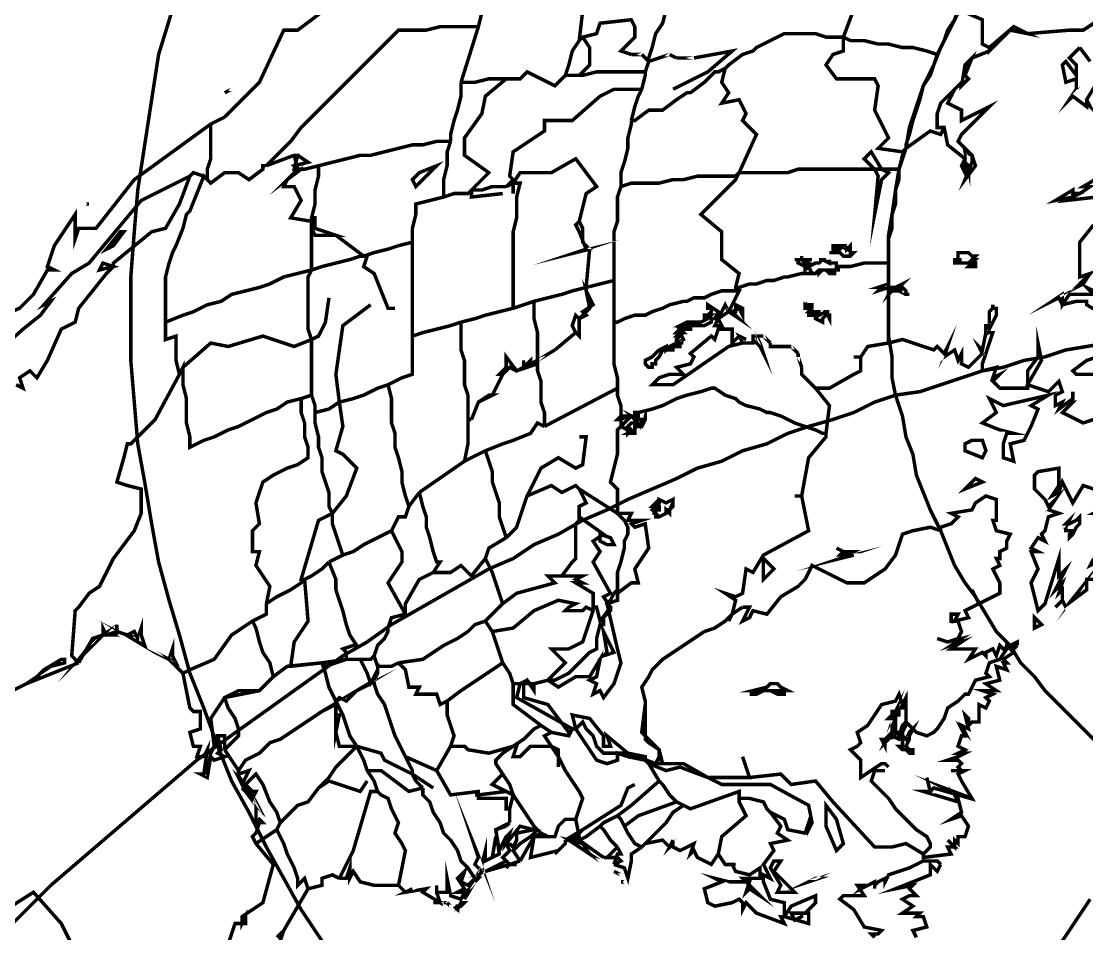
# Model space of a CAD drawing. Extents: x 475 to 2724, y -1 to 2248.
# Drawn here: x 1136.5 to 1443, y 1249.1 to 1511.5 of the extents above; entities that cross this region are included whole.
import ezdxf

# ---------------------------------------------------------------- set-up
doc = ezdxf.new("R2010")
doc.units = 0
doc.layers.get('0').update_dxf_attribs({"color": 8, "linetype": 'CONTINUOUS'})

msp = doc.modelspace()

# ---------------------------------------------------------------- linework, layer by layer
at = {"color": 94, "const_width": 1}
for points in [[(1195, 1484), (1205, 1494), (1212, 1509), (1216, 1509), (1228, 1518), (1232, 1518), (1238, 1523), (1241, 1523), (1237, 1520), (1242, 1522), (1240, 1517), (1242, 1518), (1241, 1523), (1243, 1526), (1244, 1525), (1252, 1531), (1259, 1532), (1265, 1535), (1267, 1533), (1276, 1534)], [(1207, 1505), (1207, 1505)], [(1207, 1503), (1207, 1503)], [(1200, 1493), (1200, 1493)], [(1197, 1492), (1195, 1491), (1197, 1492)], [(1164, 1483), (1164, 1483)], [(1191, 1482), (1195, 1484)], [(1129, 1426), (1136, 1429), (1140, 1433), (1144, 1440), (1146, 1440), (1144, 1441), (1146, 1447), (1152, 1456), (1152, 1449), (1153, 1452), (1158, 1452), (1169, 1466), (1191, 1482)], [(1135, 1407), (1137, 1406), (1136, 1409), (1139, 1411), (1141, 1409), (1144, 1414), (1148, 1423), (1152, 1425), (1153, 1429), (1161, 1439), (1163, 1441), (1163, 1442), (1174, 1451), (1178, 1452), (1182, 1459), (1185, 1467), (1171, 1460), (1156, 1442), (1151, 1439), (1143, 1430), (1145, 1431), (1142, 1427), (1137, 1423), (1127, 1414)], [(1447, 1467), (1442, 1464), (1444, 1464), (1441, 1462), (1439, 1462), (1439, 1463), (1434, 1460), (1439, 1461), (1437, 1460), (1446, 1461)], [(1155, 1459), (1156, 1459), (1155, 1459)], [(1445, 1453), (1441, 1448), (1441, 1440), (1441, 1438), (1444, 1439), (1440, 1435), (1442, 1436), (1444, 1439)], [(1166, 1451), (1163, 1447), (1161, 1446), (1165, 1451), (1166, 1451)], [(1163, 1441), (1159, 1440), (1160, 1442), (1163, 1441)], [(1445, 1434), (1443, 1435), (1445, 1433), (1441, 1433), (1438, 1433), (1436, 1430), (1436, 1433), (1433, 1431), (1435, 1432), (1436, 1430), (1440, 1431), (1443, 1431), (1443, 1430), (1448, 1427)], [(1445, 1397), (1442, 1396), (1436, 1399), (1439, 1402), (1438, 1402), (1439, 1403), (1439, 1405), (1439, 1403), (1435, 1400), (1436, 1402), (1434, 1401), (1434, 1404), (1436, 1405), (1435, 1408), (1434, 1407), (1432, 1405), (1426, 1407), (1430, 1414), (1429, 1419), (1429, 1415), (1426, 1411), (1426, 1406), (1418, 1406), (1416, 1408), (1418, 1410), (1416, 1409), (1417, 1412), (1413, 1411), (1413, 1413), (1416, 1422), (1414, 1422), (1413, 1417), (1412, 1418), (1413, 1416), (1409, 1412), (1407, 1413), (1407, 1416), (1406, 1414), (1405, 1417), (1402, 1415), (1403, 1418), (1402, 1416), (1400, 1418), (1399, 1417), (1390, 1420), (1386, 1419)], [(1386, 1419), (1380, 1418), (1378, 1415), (1376, 1415), (1378, 1415), (1378, 1411), (1376, 1410), (1369, 1406), (1365, 1406), (1369, 1401), (1368, 1393)], [(1446, 1415), (1443, 1414), (1439, 1411), (1440, 1410), (1451, 1410)], [(1427, 1395), (1425, 1391), (1421, 1390), (1422, 1385), (1419, 1386), (1419, 1390), (1420, 1393), (1422, 1393), (1418, 1394), (1413, 1396), (1417, 1399), (1415, 1403), (1419, 1401), (1432, 1404), (1427, 1401), (1429, 1400), (1427, 1395)], [(1368, 1393), (1368, 1392), (1363, 1386), (1361, 1375), (1359, 1375), (1361, 1375), (1363, 1365), (1350, 1358), (1347, 1353), (1345, 1354), (1344, 1347), (1342, 1346), (1339, 1347), (1342, 1345), (1341, 1341)], [(1414, 1388), (1413, 1386), (1408, 1388), (1408, 1390), (1410, 1391), (1413, 1391), (1414, 1388)], [(1445, 1351), (1443, 1351), (1443, 1348), (1439, 1345), (1441, 1348), (1437, 1343), (1436, 1345), (1434, 1343), (1436, 1345), (1436, 1348), (1435, 1347), (1436, 1350), (1434, 1348), (1437, 1354), (1435, 1352), (1435, 1357), (1431, 1344), (1429, 1342), (1427, 1350), (1429, 1354), (1427, 1359), (1429, 1359), (1427, 1360), (1429, 1363), (1431, 1362), (1430, 1364), (1431, 1365), (1432, 1369), (1435, 1370), (1432, 1371), (1434, 1374), (1432, 1372), (1431, 1374), (1430, 1375), (1428, 1377), (1428, 1381), (1429, 1382), (1435, 1383), (1435, 1378), (1433, 1375), (1435, 1376), (1436, 1379), (1439, 1373), (1442, 1378), (1448, 1376)], [(1413, 1379), (1408, 1377), (1411, 1380), (1413, 1379)], [(1344, 1343), (1346, 1343), (1344, 1339), (1346, 1340), (1347, 1342), (1351, 1341), (1355, 1346), (1360, 1349), (1362, 1351), (1364, 1355), (1374, 1350), (1379, 1350), (1385, 1354), (1388, 1358), (1390, 1364), (1393, 1365), (1398, 1366), (1401, 1365), (1401, 1366), (1404, 1367), (1406, 1369), (1404, 1370), (1410, 1371), (1411, 1373), (1414, 1375), (1417, 1374), (1417, 1368), (1416, 1368), (1417, 1365), (1421, 1364), (1420, 1362), (1420, 1360), (1418, 1359), (1418, 1357), (1417, 1357), (1418, 1355), (1416, 1354), (1418, 1350), (1418, 1348), (1418, 1347), (1412, 1344), (1410, 1348), (1412, 1344), (1408, 1342), (1409, 1340), (1405, 1339), (1406, 1341), (1404, 1341), (1404, 1339), (1406, 1339), (1407, 1336), (1406, 1334), (1403, 1333), (1400, 1334), (1403, 1333), (1407, 1334), (1404, 1332), (1407, 1333), (1404, 1331), (1411, 1331), (1409, 1328), (1413, 1330), (1414, 1329), (1414, 1330), (1416, 1331), (1417, 1329), (1418, 1332), (1419, 1331), (1423, 1333), (1423, 1332)], [(1449, 1372), (1445, 1370), (1448, 1370)], [(1305, 1361), (1303, 1362), (1303, 1364), (1306, 1363), (1307, 1361), (1305, 1361)], [(1310, 1366), (1310, 1366)], [(1353, 1354), (1350, 1351), (1350, 1357), (1353, 1354)], [(1376, 1359), (1372, 1357), (1376, 1358), (1372, 1357), (1375, 1358), (1372, 1358), (1373, 1359), (1371, 1360), (1373, 1359), (1376, 1359)], [(1445, 1357), (1444, 1355), (1446, 1356)], [(1294, 1350), (1294, 1350)], [(1305, 1342), (1305, 1342)], [(1341, 1341), (1344, 1343), (1344, 1343)], [(1418, 1342), (1418, 1342)], [(1185, 1325), (1183, 1324), (1179, 1328), (1181, 1327), (1180, 1329), (1180, 1331), (1179, 1328), (1175, 1330), (1170, 1333), (1172, 1332), (1171, 1335), (1171, 1337), (1170, 1334), (1169, 1336), (1167, 1335), (1164, 1336), (1164, 1338), (1164, 1336), (1161, 1335), (1160, 1337), (1160, 1335), (1157, 1334), (1153, 1327)], [(1304, 1339), (1304, 1339)], [(1341, 1341), (1340, 1339), (1341, 1341)], [(1430, 1338), (1428, 1337), (1428, 1340), (1430, 1338)], [(1307, 1330), (1304, 1329), (1305, 1330), (1304, 1336), (1307, 1330)], [(1160, 1335), (1157, 1332), (1153, 1328), (1157, 1333), (1160, 1335)], [(1165, 1335), (1163, 1335), (1160, 1335), (1163, 1335), (1165, 1335)], [(1170, 1334), (1167, 1335), (1167, 1335), (1170, 1334)], [(1167, 1335), (1167, 1335)], [(1423, 1332), (1423, 1332), (1422, 1331), (1421, 1332), (1421, 1331), (1422, 1330), (1419, 1328), (1420, 1327), (1419, 1327), (1420, 1325), (1417, 1326), (1418, 1322), (1414, 1321), (1417, 1319), (1415, 1319), (1413, 1319), (1416, 1318), (1414, 1317), (1415, 1316), (1414, 1314), (1412, 1315), (1412, 1310), (1410, 1310), (1409, 1309), (1409, 1311), (1408, 1312), (1408, 1312), (1409, 1308), (1407, 1309), (1408, 1307), (1407, 1308), (1408, 1306), (1407, 1306), (1406, 1303), (1408, 1302), (1406, 1301), (1408, 1301), (1406, 1300), (1403, 1299), (1406, 1299), (1407, 1298), (1406, 1297), (1407, 1296), (1404, 1296), (1408, 1296), (1406, 1295), (1407, 1293), (1410, 1288), (1402, 1291), (1406, 1289), (1399, 1291), (1398, 1290), (1397, 1294), (1398, 1290), (1396, 1290), (1406, 1287), (1405, 1289), (1406, 1288), (1407, 1284), (1404, 1282), (1407, 1283), (1409, 1280), (1408, 1277), (1406, 1277), (1406, 1275), (1405, 1276), (1405, 1274), (1403, 1276), (1405, 1274), (1403, 1274), (1404, 1272), (1396, 1271), (1396, 1272)], [(1153, 1327), (1138, 1321), (1130, 1317), (1127, 1313), (1119, 1302), (1111, 1283), (1112, 1279), (1111, 1271), (1115, 1267), (1118, 1261), (1120, 1261), (1121, 1258), (1120, 1255), (1124, 1253), (1124, 1255)], [(1179, 1328), (1179, 1328)], [(1195, 1302), (1195, 1306), (1193, 1306), (1194, 1302), (1193, 1301), (1195, 1300), (1192, 1299), (1191, 1300), (1190, 1294), (1188, 1295), (1189, 1295), (1190, 1302), (1189, 1300), (1187, 1300), (1188, 1303), (1186, 1303), (1185, 1307), (1188, 1308), (1188, 1313), (1186, 1313), (1185, 1314), (1183, 1324), (1185, 1325)], [(1186, 1311), (1186, 1311)], [(1199, 1296), (1195, 1302)], [(1396, 1272), (1391, 1275), (1387, 1274), (1382, 1274), (1370, 1287), (1365, 1293), (1358, 1292), (1355, 1295), (1346, 1294), (1344, 1300), (1346, 1294), (1334, 1294), (1338, 1292), (1352, 1292), (1363, 1286), (1364, 1281), (1363, 1279), (1363, 1281), (1362, 1278), (1357, 1279), (1356, 1282), (1352, 1284)], [(1196, 1246), (1198, 1252), (1201, 1252), (1201, 1254), (1200, 1252), (1200, 1254), (1206, 1258), (1209, 1269), (1204, 1275), (1203, 1277), (1204, 1278), (1205, 1281), (1206, 1281), (1205, 1282), (1204, 1281), (1204, 1286), (1205, 1285), (1204, 1287), (1202, 1290), (1203, 1288), (1204, 1290), (1201, 1290), (1200, 1291)], [(1200, 1291), (1202, 1291), (1199, 1294), (1200, 1292), (1202, 1296), (1199, 1295), (1199, 1296)], [(1323, 1297), (1323, 1297)], [(1337, 1293), (1337, 1293)], [(1204, 1286), (1201, 1290), (1204, 1286), (1204, 1286)], [(1277, 1281), (1273, 1279), (1274, 1272), (1272, 1271), (1273, 1277), (1272, 1271), (1270, 1270), (1270, 1273), (1269, 1269), (1267, 1274), (1268, 1271), (1267, 1269), (1269, 1267), (1267, 1264)], [(1371, 1282), (1373, 1275), (1371, 1273), (1368, 1280), (1368, 1286), (1371, 1282)], [(1352, 1284), (1355, 1280), (1354, 1278), (1357, 1276), (1352, 1275), (1353, 1273), (1350, 1269), (1352, 1265), (1350, 1266), (1350, 1265)], [(1276, 1280), (1277, 1281)], [(1297, 1276), (1295, 1276), (1298, 1279), (1293, 1276)], [(1277, 1275), (1278, 1274), (1279, 1276), (1279, 1278), (1284, 1279), (1280, 1280), (1276, 1275), (1277, 1278), (1276, 1277), (1274, 1273), (1273, 1279), (1276, 1280)], [(1286, 1278), (1284, 1277), (1280, 1270)], [(1288, 1277), (1286, 1278)], [(1276, 1270), (1275, 1271), (1277, 1273), (1276, 1275), (1277, 1275)], [(1293, 1276), (1293, 1275), (1290, 1272), (1291, 1273), (1283, 1271), (1284, 1277), (1288, 1277)], [(1303, 1270), (1294, 1276), (1298, 1275), (1300, 1272), (1303, 1270)], [(1294, 1276), (1294, 1276)], [(1304, 1271), (1297, 1276)], [(1316, 1275), (1315, 1274)], [(1337, 1272), (1335, 1269), (1331, 1271), (1330, 1273), (1329, 1272), (1330, 1275), (1326, 1273), (1324, 1274), (1324, 1275), (1323, 1274), (1324, 1276), (1323, 1274), (1321, 1276), (1316, 1275)], [(1205, 1273), (1205, 1273)], [(1288, 1272), (1288, 1272)], [(1297, 1273), (1297, 1273)], [(1299, 1272), (1299, 1272)], [(1315, 1274), (1312, 1272), (1312, 1270), (1311, 1265), (1310, 1268), (1307, 1269)], [(1330, 1272), (1330, 1272)], [(1349, 1265), (1349, 1268), (1346, 1266), (1342, 1267), (1341, 1269), (1342, 1269), (1339, 1269), (1337, 1272)], [(1245, 1263), (1240, 1263), (1238, 1263), (1234, 1264), (1232, 1267), (1231, 1265), (1231, 1268), (1230, 1265), (1228, 1265)], [(1267, 1265), (1265, 1262), (1266, 1264), (1265, 1263), (1263, 1264), (1264, 1267), (1262, 1265), (1264, 1262), (1262, 1261), (1264, 1261), (1263, 1259), (1260, 1260), (1259, 1265), (1259, 1261), (1256, 1261), (1256, 1263), (1256, 1261), (1257, 1258), (1252, 1261), (1253, 1262), (1247, 1261), (1249, 1262), (1247, 1261), (1245, 1263)], [(1277, 1269), (1270, 1267), (1276, 1270)], [(1277, 1269), (1276, 1268), (1277, 1269)], [(1280, 1270), (1277, 1269)], [(1277, 1269), (1279, 1269), (1277, 1269)], [(1307, 1269), (1309, 1270), (1308, 1271), (1304, 1271)], [(1355, 1270), (1353, 1267), (1359, 1261), (1354, 1261), (1355, 1263), (1352, 1268), (1353, 1270), (1355, 1270)], [(1382, 1248), (1381, 1249), (1383, 1249), (1384, 1250), (1379, 1251), (1376, 1256), (1372, 1259), (1373, 1260), (1379, 1260), (1377, 1263), (1379, 1263), (1378, 1262), (1382, 1264), (1382, 1262), (1382, 1263), (1383, 1264), (1385, 1265), (1385, 1264), (1386, 1266), (1392, 1268), (1396, 1270), (1400, 1270), (1401, 1269)], [(1401, 1269), (1400, 1267), (1398, 1269), (1398, 1266), (1388, 1262), (1393, 1263), (1392, 1262), (1394, 1260), (1392, 1260), (1390, 1259), (1393, 1257), (1390, 1255), (1395, 1255), (1394, 1254), (1396, 1254), (1397, 1251), (1393, 1250), (1394, 1248)], [(1228, 1265), (1226, 1266), (1223, 1265), (1223, 1263), (1219, 1262)], [(1309, 1266), (1307, 1267), (1309, 1266)], [(1350, 1265), (1350, 1264), (1352, 1259), (1356, 1258), (1356, 1254), (1355, 1254), (1356, 1252), (1348, 1255), (1345, 1258), (1344, 1256), (1344, 1258), (1343, 1259), (1341, 1258), (1336, 1257), (1334, 1258), (1333, 1262), (1338, 1264), (1336, 1265), (1340, 1264), (1346, 1264), (1345, 1261), (1346, 1262), (1349, 1260), (1344, 1265), (1348, 1265), (1349, 1265)], [(1366, 1265), (1365, 1265), (1363, 1264), (1366, 1265)], [(1267, 1264), (1264, 1259), (1267, 1264)], [(1267, 1264), (1268, 1265), (1267, 1265)], [(1267, 1265), (1267, 1265)], [(1267, 1265), (1267, 1264)], [(1267, 1264), (1267, 1265)], [(1267, 1265), (1267, 1265)], [(1310, 1264), (1309, 1264), (1310, 1264)], [(1124, 1255), (1125, 1255), (1124, 1256), (1129, 1254), (1140, 1261), (1148, 1252), (1151, 1246), (1153, 1245), (1151, 1240), (1143, 1238), (1140, 1238), (1141, 1235), (1138, 1235), (1139, 1234), (1133, 1231), (1132, 1230), (1133, 1233), (1135, 1235), (1132, 1234)], [(1219, 1262), (1212, 1250), (1211, 1247)], [(1365, 1258), (1362, 1255), (1360, 1255), (1358, 1255), (1359, 1253), (1361, 1254), (1361, 1255), (1363, 1255), (1363, 1252), (1356, 1254), (1358, 1257), (1365, 1260), (1365, 1258)], [(1258, 1258), (1256, 1258), (1256, 1258), (1255, 1258), (1255, 1258), (1257, 1258), (1257, 1258), (1258, 1258)], [(1259, 1258), (1259, 1258), (1258, 1258), (1259, 1258)], [(1260, 1257), (1260, 1257), (1259, 1258), (1260, 1257)], [(1261, 1257), (1261, 1257), (1262, 1256), (1263, 1258), (1264, 1258), (1264, 1258), (1263, 1257), (1262, 1257), (1262, 1256), (1261, 1257)], [(1211, 1247), (1211, 1249), (1210, 1248)]]:
    msp.add_lwpolyline(points, dxfattribs=at)
at = {"color": 14, "const_width": 1}
for points in [[(1276, 1534), (1275, 1529), (1273, 1525), (1272, 1522), (1270, 1518), (1269, 1514), (1268, 1510)], [(1293, 1496), (1294, 1499), (1295, 1503), (1297, 1506), (1299, 1523), (1302, 1525), (1305, 1527), (1306, 1527), (1308, 1532)], [(1207, 1470), (1211, 1474), (1214, 1477), (1217, 1481), (1221, 1485), (1225, 1489), (1228, 1492), (1232, 1496), (1235, 1499), (1238, 1502), (1243, 1507), (1245, 1509), (1249, 1509), (1253, 1509), (1257, 1510), (1260, 1510), (1264, 1510), (1268, 1510)], [(1268, 1510), (1263, 1494)], [(1263, 1494), (1267, 1494), (1271, 1495), (1275, 1495), (1276, 1495), (1277, 1495), (1280, 1495), (1282, 1497), (1290, 1493), (1293, 1496)], [(1293, 1496), (1297, 1496), (1298, 1496), (1302, 1497), (1306, 1497), (1309, 1497), (1313, 1497), (1316, 1497)], [(1263, 1494), (1263, 1490), (1262, 1486), (1261, 1483), (1260, 1479), (1260, 1477)], [(1276, 1464), (1278, 1466), (1277, 1467), (1278, 1474), (1287, 1480), (1287, 1483), (1295, 1483), (1303, 1490), (1307, 1492), (1311, 1492), (1315, 1492)], [(1222, 1470), (1226, 1471), (1230, 1472), (1234, 1473), (1237, 1473), (1241, 1474), (1245, 1475), (1249, 1476), (1252, 1476), (1256, 1477), (1260, 1477)], [(1260, 1477), (1259, 1474), (1259, 1470), (1258, 1466), (1258, 1463), (1258, 1461)], [(1207, 1470), (1215, 1473), (1216, 1473), (1215, 1469), (1216, 1469), (1218, 1469), (1222, 1470)], [(1190, 1466), (1191, 1465), (1195, 1468), (1199, 1468), (1202, 1466), (1206, 1469), (1206, 1470), (1207, 1470)], [(1222, 1470), (1222, 1467), (1221, 1463), (1221, 1459), (1220, 1455), (1220, 1455), (1220, 1454), (1220, 1453), (1220, 1453), (1220, 1453), (1220, 1451), (1220, 1447), (1220, 1444), (1220, 1440)], [(1276, 1464), (1278, 1465), (1280, 1465), (1279, 1461), (1279, 1458), (1279, 1455), (1278, 1451), (1278, 1448), (1278, 1444), (1278, 1441), (1278, 1438), (1278, 1434), (1278, 1431), (1278, 1429)], [(1258, 1461), (1261, 1462), (1265, 1462), (1266, 1463), (1269, 1463), (1272, 1464), (1276, 1464)], [(1249, 1448), (1249, 1452), (1250, 1456), (1250, 1459), (1254, 1460), (1258, 1461)], [(1220, 1440), (1223, 1441), (1227, 1442), (1231, 1443), (1234, 1444), (1235, 1444), (1238, 1445), (1242, 1446), (1245, 1447), (1249, 1448)], [(1249, 1448), (1249, 1444), (1249, 1441), (1249, 1437), (1249, 1433), (1249, 1430), (1249, 1426), (1249, 1422), (1249, 1421)], [(1178, 1425), (1183, 1427), (1186, 1428), (1190, 1430), (1194, 1431), (1197, 1433), (1201, 1434), (1205, 1435), (1208, 1436), (1212, 1438), (1216, 1439), (1220, 1440)], [(1220, 1440), (1219, 1438), (1219, 1434), (1219, 1430), (1219, 1426), (1219, 1423), (1220, 1420), (1220, 1419), (1220, 1415), (1220, 1412), (1220, 1408), (1220, 1404)], [(1284, 1431), (1288, 1432), (1292, 1433), (1295, 1434), (1299, 1435), (1299, 1435), (1303, 1436), (1307, 1437)], [(1278, 1429), (1278, 1429), (1281, 1430), (1284, 1431)], [(1284, 1431), (1284, 1429), (1284, 1426), (1285, 1422), (1285, 1419), (1285, 1416), (1285, 1414), (1285, 1414), (1285, 1411), (1286, 1408), (1286, 1405), (1286, 1402), (1287, 1399), (1287, 1395)], [(1263, 1425), (1267, 1426), (1270, 1427), (1274, 1428), (1278, 1429)], [(1249, 1421), (1252, 1422), (1256, 1423), (1260, 1424), (1263, 1425)], [(1263, 1425), (1263, 1421), (1263, 1417), (1264, 1414), (1264, 1410), (1264, 1407), (1265, 1404), (1265, 1400), (1265, 1397), (1265, 1390), (1264, 1385)], [(1242, 1407), (1246, 1409), (1249, 1410), (1249, 1413), (1249, 1417), (1249, 1421)], [(1182, 1410), (1183, 1412), (1183, 1407), (1184, 1403), (1184, 1400), (1184, 1396), (1185, 1392), (1185, 1389), (1189, 1391), (1192, 1392), (1196, 1394), (1199, 1395), (1203, 1397), (1207, 1399), (1210, 1400), (1213, 1402), (1217, 1403), (1217, 1403)], [(1242, 1407), (1239, 1406), (1235, 1404), (1232, 1403), (1228, 1402), (1228, 1402), (1225, 1400), (1221, 1399)], [(1242, 1407), (1243, 1403), (1243, 1400), (1243, 1396), (1244, 1393), (1244, 1389), (1245, 1386), (1246, 1382), (1246, 1379), (1247, 1375), (1248, 1372)], [(1217, 1403), (1220, 1404)], [(1220, 1404), (1221, 1401), (1221, 1399)], [(1287, 1395), (1308, 1406)], [(1217, 1403), (1217, 1399), (1218, 1396), (1218, 1392), (1219, 1389), (1219, 1386), (1216, 1384), (1213, 1383), (1209, 1381), (1206, 1379), (1204, 1373), (1205, 1367), (1203, 1365), (1203, 1359), (1205, 1359), (1204, 1355), (1208, 1349), (1207, 1344)], [(1221, 1399), (1221, 1396), (1222, 1392), (1222, 1389), (1223, 1386), (1223, 1382), (1224, 1379), (1225, 1376), (1225, 1372), (1226, 1370), (1226, 1367), (1227, 1364), (1228, 1361), (1229, 1358)], [(1270, 1388), (1275, 1390), (1278, 1391), (1283, 1393), (1285, 1396), (1287, 1395)], [(1264, 1385), (1270, 1388)], [(1270, 1388), (1271, 1385), (1272, 1382), (1272, 1379), (1273, 1376), (1274, 1373), (1274, 1369), (1275, 1366), (1276, 1363)], [(1251, 1376), (1264, 1385)], [(1251, 1376), (1248, 1372)], [(1251, 1376), (1252, 1372), (1253, 1369), (1253, 1366), (1254, 1363), (1255, 1359), (1256, 1356), (1257, 1356), (1255, 1353)], [(1276, 1363), (1279, 1366), (1282, 1375), (1289, 1378), (1292, 1376), (1296, 1378), (1297, 1377)], [(1229, 1358), (1232, 1359), (1235, 1361), (1239, 1363), (1243, 1365), (1243, 1365), (1243, 1365), (1245, 1369), (1247, 1369), (1248, 1372)], [(1297, 1369), (1297, 1368), (1296, 1367), (1296, 1364), (1296, 1361), (1296, 1357), (1295, 1356), (1292, 1352)], [(1270, 1357), (1271, 1360), (1276, 1363)], [(1225, 1356), (1229, 1358)], [(1207, 1344), (1210, 1346), (1214, 1348), (1217, 1350), (1218, 1351), (1220, 1352), (1223, 1354), (1225, 1356)], [(1225, 1356), (1227, 1351), (1227, 1348), (1228, 1345), (1229, 1342), (1230, 1338), (1231, 1335), (1233, 1332), (1232, 1332), (1229, 1331), (1230, 1330), (1230, 1328)], [(1255, 1353), (1260, 1353), (1263, 1355), (1266, 1352), (1270, 1357)], [(1275, 1344), (1274, 1347), (1273, 1350), (1272, 1353), (1270, 1357)], [(1238, 1329), (1239, 1332), (1241, 1334), (1242, 1336), (1242, 1337), (1243, 1340), (1247, 1341), (1247, 1341), (1247, 1344), (1251, 1351), (1255, 1353)], [(1207, 1344), (1207, 1341), (1203, 1339)], [(1185, 1325), (1192, 1328), (1197, 1335), (1203, 1339)], [(1203, 1339), (1204, 1337), (1205, 1333), (1206, 1330), (1208, 1327), (1209, 1323)], [(1270, 1339), (1267, 1338), (1265, 1336), (1262, 1334), (1258, 1332), (1255, 1330), (1252, 1328), (1245, 1327)], [(1272, 1336), (1273, 1333), (1274, 1330), (1275, 1327), (1275, 1327)], [(1223, 1327), (1213, 1326), (1209, 1323)], [(1230, 1328), (1223, 1327)], [(1223, 1327), (1224, 1324), (1225, 1320), (1227, 1316)], [(1234, 1328), (1230, 1328)], [(1238, 1329), (1237, 1328), (1236, 1328), (1236, 1328), (1235, 1328), (1234, 1328)], [(1234, 1328), (1236, 1324), (1237, 1321), (1238, 1322), (1238, 1321), (1239, 1318), (1241, 1315), (1242, 1312), (1243, 1309), (1244, 1306), (1245, 1304), (1247, 1300)], [(1245, 1327), (1243, 1326), (1239, 1326), (1239, 1326), (1238, 1329)], [(1259, 1316), (1257, 1315), (1256, 1318), (1250, 1318), (1251, 1320), (1248, 1320), (1247, 1325), (1245, 1327)], [(1275, 1327), (1272, 1325), (1269, 1323), (1266, 1321), (1263, 1319), (1259, 1316)], [(1278, 1321), (1277, 1324), (1275, 1327)], [(1209, 1323), (1205, 1319), (1199, 1319), (1195, 1317), (1196, 1314), (1198, 1311), (1199, 1308), (1199, 1306), (1199, 1306), (1195, 1302)], [(1227, 1316), (1227, 1315), (1227, 1315), (1223, 1313), (1220, 1311), (1217, 1309), (1214, 1307), (1211, 1305), (1208, 1304), (1205, 1301), (1201, 1299), (1199, 1296)], [(1233, 1303), (1233, 1303), (1231, 1306), (1230, 1309), (1229, 1312), (1227, 1316), (1227, 1316)], [(1260, 1303), (1261, 1306), (1259, 1312), (1259, 1316)], [(1278, 1303), (1281, 1305), (1284, 1308), (1286, 1309)], [(1289, 1307), (1287, 1306), (1289, 1303), (1291, 1300), (1293, 1296), (1295, 1293), (1297, 1290), (1298, 1288), (1296, 1282)], [(1211, 1281), (1216, 1286), (1219, 1287), (1222, 1291), (1222, 1291), (1225, 1294), (1227, 1297), (1230, 1300), (1233, 1303)], [(1233, 1303), (1235, 1299), (1236, 1296)], [(1256, 1296), (1260, 1303)], [(1278, 1303), (1271, 1301), (1265, 1302), (1264, 1303), (1260, 1303)], [(1275, 1295), (1273, 1298), (1273, 1299), (1275, 1301), (1278, 1303)], [(1256, 1296), (1247, 1300)], [(1247, 1300), (1249, 1296), (1249, 1295), (1250, 1293), (1252, 1291)], [(1252, 1291), (1248, 1290), (1240, 1296), (1236, 1296)], [(1236, 1296), (1238, 1293), (1239, 1290)], [(1277, 1285), (1276, 1285), (1276, 1288), (1268, 1288), (1268, 1289), (1268, 1290), (1260, 1289), (1256, 1296)], [(1200, 1291), (1204, 1295), (1206, 1292), (1208, 1287), (1210, 1284), (1211, 1281)], [(1275, 1295), (1272, 1292), (1276, 1290), (1278, 1289), (1277, 1285)], [(1275, 1295), (1277, 1292), (1278, 1289), (1280, 1286), (1282, 1283), (1284, 1280), (1285, 1279)], [(1320, 1293), (1312, 1286), (1308, 1283), (1308, 1283)], [(1239, 1290), (1237, 1290), (1232, 1273), (1228, 1265)], [(1239, 1290), (1240, 1289), (1242, 1288), (1243, 1285), (1245, 1281), (1244, 1278), (1244, 1278), (1246, 1275), (1247, 1273), (1246, 1268), (1245, 1263)], [(1252, 1291), (1252, 1289), (1254, 1287), (1255, 1284), (1257, 1281), (1258, 1278), (1260, 1276), (1262, 1273), (1263, 1270), (1265, 1268), (1267, 1265), (1267, 1265), (1267, 1265), (1267, 1265), (1267, 1264), (1267, 1264), (1267, 1264)], [(1325, 1287), (1314, 1283), (1310, 1280)], [(1277, 1285), (1277, 1281)], [(1327, 1286), (1324, 1284), (1322, 1281), (1320, 1279), (1317, 1276), (1316, 1275)], [(1219, 1262), (1218, 1265), (1216, 1263), (1216, 1265), (1215, 1268), (1213, 1272), (1212, 1275), (1210, 1279), (1211, 1281)], [(1276, 1280), (1277, 1281)], [(1277, 1281), (1277, 1281)], [(1296, 1282), (1293, 1282), (1291, 1280), (1290, 1277), (1288, 1277)], [(1296, 1282), (1297, 1277), (1295, 1276), (1293, 1276)], [(1308, 1283), (1304, 1281), (1303, 1280)], [(1310, 1280), (1309, 1282), (1308, 1283)], [(1280, 1270), (1278, 1273), (1280, 1275), (1283, 1277), (1285, 1279)], [(1285, 1279), (1286, 1278)], [(1303, 1280), (1299, 1277), (1297, 1276)], [(1303, 1280), (1304, 1279), (1306, 1276), (1308, 1274), (1308, 1274)], [(1315, 1274), (1313, 1275), (1311, 1278), (1310, 1280)], [(1308, 1274), (1305, 1271), (1304, 1271)], [(1308, 1274), (1309, 1272), (1308, 1272), (1307, 1269)], [(1277, 1269), (1276, 1270)], [(1277, 1269), (1277, 1269)]]:
    msp.add_lwpolyline(points, dxfattribs=at)
at = {"color": 5, "const_width": 1}
for points in [[(1297, 1506), (1299, 1523), (1302, 1525), (1305, 1527), (1306, 1527)], [(1426, 1508), (1438, 1509), (1442, 1509), (1454, 1517), (1457, 1516), (1457, 1515), (1463, 1516), (1467, 1516), (1469, 1516), (1471, 1522), (1476, 1523), (1482, 1519), (1482, 1519), (1478, 1522), (1474, 1522), (1471, 1521), (1469, 1516), (1467, 1515), (1463, 1516), (1458, 1514), (1453, 1516), (1442, 1509), (1438, 1509)], [(1385, 1523), (1379, 1521), (1376, 1515), (1376, 1515), (1378, 1521), (1371, 1519), (1380, 1523), (1379, 1522), (1386, 1524), (1385, 1523)], [(1376, 1515), (1373, 1507)], [(1406, 1515), (1413, 1512), (1413, 1505), (1415, 1504)], [(1312, 1502), (1309, 1503), (1313, 1507), (1313, 1510), (1312, 1512), (1303, 1511), (1302, 1508), (1298, 1507), (1297, 1506)], [(1426, 1508), (1422, 1510), (1415, 1504), (1415, 1503), (1421, 1509), (1426, 1508)], [(1297, 1496), (1300, 1499), (1300, 1504), (1298, 1507)], [(1373, 1507), (1373, 1503), (1370, 1502), (1368, 1499), (1371, 1495), (1382, 1495), (1383, 1493), (1382, 1486), (1386, 1478), (1383, 1475), (1390, 1474), (1391, 1475)], [(1315, 1502), (1312, 1502), (1315, 1502)], [(1317, 1500), (1315, 1502)], [(1323, 1502), (1320, 1501), (1323, 1502)], [(1325, 1501), (1325, 1501), (1323, 1502)], [(1324, 1492), (1334, 1497), (1341, 1503), (1330, 1501)], [(1407, 1493), (1408, 1499), (1410, 1501), (1408, 1496), (1409, 1495), (1407, 1493), (1407, 1493)], [(1410, 1501), (1415, 1503)], [(1446, 1494), (1443, 1489), (1444, 1487), (1443, 1488), (1443, 1487), (1439, 1490), (1438, 1489), (1440, 1492), (1440, 1495), (1437, 1494), (1436, 1499), (1437, 1500), (1440, 1496), (1440, 1499), (1438, 1501), (1441, 1504)], [(1441, 1504), (1444, 1500)], [(1320, 1501), (1317, 1500)], [(1330, 1501), (1325, 1501), (1330, 1501)], [(1277, 1495), (1280, 1495), (1282, 1497), (1290, 1493), (1293, 1496)], [(1293, 1496), (1297, 1496)], [(1339, 1498), (1338, 1494), (1340, 1491), (1338, 1488), (1343, 1489), (1345, 1485), (1344, 1483), (1348, 1479), (1343, 1468)], [(1266, 1463), (1271, 1468), (1264, 1473), (1264, 1478), (1269, 1485), (1270, 1490), (1276, 1495)], [(1276, 1495), (1276, 1495), (1277, 1495)], [(1400, 1485), (1400, 1481), (1402, 1481), (1402, 1481), (1403, 1476), (1408, 1472), (1407, 1470), (1408, 1468), (1408, 1470), (1408, 1471), (1409, 1470), (1409, 1469), (1408, 1474), (1410, 1473), (1410, 1471), (1408, 1466), (1411, 1470), (1410, 1473), (1406, 1477), (1407, 1479), (1415, 1487), (1413, 1486), (1407, 1483), (1407, 1486), (1403, 1488), (1405, 1492), (1406, 1493), (1407, 1494), (1401, 1488), (1400, 1485)], [(1406, 1493), (1407, 1493)], [(1391, 1475), (1398, 1480), (1401, 1479), (1402, 1481)], [(1382, 1469), (1379, 1472), (1381, 1474), (1384, 1469)], [(1215, 1473), (1207, 1470)], [(1216, 1469), (1217, 1469), (1213, 1466), (1216, 1469), (1215, 1473)], [(1215, 1473), (1216, 1473), (1219, 1471), (1215, 1470), (1216, 1469)], [(1278, 1465), (1280, 1468), (1289, 1468), (1296, 1472), (1302, 1464), (1299, 1462), (1297, 1454)], [(1189, 1467), (1186, 1468), (1185, 1467)], [(1206, 1469), (1202, 1466), (1199, 1468), (1195, 1468), (1191, 1465), (1190, 1466)], [(1207, 1470), (1206, 1470)], [(1206, 1470), (1206, 1469)], [(1256, 1470), (1250, 1464), (1249, 1466), (1251, 1468), (1256, 1470)], [(1343, 1468), (1342, 1466), (1332, 1456), (1338, 1451), (1338, 1443), (1343, 1439), (1342, 1435), (1342, 1434)], [(1384, 1469), (1386, 1468), (1384, 1466), (1382, 1456), (1383, 1467), (1382, 1469)], [(1190, 1466), (1189, 1467)], [(1220, 1454), (1214, 1455), (1217, 1460), (1215, 1464), (1212, 1464), (1213, 1466)], [(1278, 1462), (1278, 1465)], [(1275, 1462), (1266, 1461), (1266, 1463)], [(1220, 1454), (1220, 1455)], [(1220, 1455), (1221, 1455), (1221, 1452), (1227, 1450), (1227, 1450), (1221, 1450), (1220, 1452), (1220, 1453)], [(1220, 1453), (1220, 1454)], [(1220, 1453), (1220, 1453)], [(1220, 1453), (1220, 1453)], [(1297, 1454), (1298, 1452), (1298, 1448), (1300, 1446), (1300, 1446), (1296, 1445), (1299, 1446), (1297, 1451), (1296, 1453), (1297, 1454), (1297, 1454)], [(1235, 1444), (1227, 1450)], [(1375, 1444), (1375, 1444), (1374, 1444), (1373, 1444), (1372, 1445), (1370, 1445), (1371, 1445), (1370, 1445), (1370, 1445), (1369, 1445), (1370, 1445), (1370, 1445), (1371, 1445), (1371, 1446), (1371, 1446), (1370, 1446), (1370, 1447), (1370, 1447), (1371, 1447), (1372, 1447), (1372, 1446), (1373, 1447), (1372, 1447), (1374, 1446), (1374, 1447), (1374, 1447), (1374, 1446), (1375, 1447), (1375, 1446), (1375, 1445), (1376, 1445), (1375, 1444)], [(1244, 1429), (1242, 1429), (1238, 1439), (1235, 1441), (1236, 1444), (1235, 1444)], [(1300, 1446), (1299, 1435)], [(1364, 1439), (1363, 1441), (1362, 1440), (1362, 1440), (1362, 1441), (1362, 1441), (1360, 1442), (1360, 1442), (1360, 1443), (1359, 1443), (1361, 1443), (1361, 1444), (1361, 1443), (1363, 1443), (1364, 1443), (1362, 1443), (1361, 1443), (1361, 1443), (1361, 1443), (1363, 1442), (1362, 1442), (1362, 1442), (1362, 1442), (1362, 1442), (1363, 1441), (1365, 1442), (1365, 1442), (1366, 1442), (1366, 1442), (1367, 1443), (1366, 1443), (1367, 1443), (1369, 1442), (1369, 1443), (1369, 1443), (1369, 1442), (1371, 1442), (1371, 1441), (1372, 1441)], [(1408, 1445), (1408, 1445), (1408, 1445), (1409, 1445), (1409, 1445), (1410, 1444), (1411, 1444), (1410, 1443), (1411, 1443), (1411, 1443), (1411, 1443), (1410, 1443), (1411, 1443), (1410, 1442), (1411, 1442), (1411, 1442), (1411, 1442), (1411, 1441), (1411, 1441), (1409, 1441), (1410, 1442), (1410, 1442), (1409, 1442), (1407, 1442), (1406, 1442), (1406, 1442), (1405, 1442), (1405, 1442), (1405, 1442), (1405, 1443), (1405, 1443), (1407, 1443), (1407, 1443), (1405, 1443), (1406, 1443), (1406, 1444), (1406, 1445), (1408, 1445)], [(1372, 1441), (1371, 1440)], [(1372, 1441), (1372, 1441)], [(1301, 1430), (1298, 1428), (1299, 1427), (1297, 1426), (1297, 1421), (1296, 1422), (1295, 1424), (1296, 1427), (1297, 1426), (1300, 1429), (1299, 1434), (1301, 1430)], [(1365, 1439), (1364, 1439)], [(1366, 1440), (1365, 1439)], [(1367, 1440), (1367, 1440), (1366, 1439), (1366, 1440)], [(1368, 1440), (1368, 1440), (1367, 1440), (1367, 1440)], [(1371, 1440), (1372, 1440), (1372, 1440), (1372, 1440), (1371, 1440), (1370, 1440), (1370, 1440), (1370, 1439), (1371, 1439), (1371, 1439), (1371, 1439), (1371, 1439), (1369, 1439), (1369, 1439), (1368, 1440)], [(1386, 1436), (1386, 1435), (1388, 1435), (1390, 1436), (1389, 1435), (1389, 1435), (1390, 1435), (1391, 1434), (1391, 1433), (1391, 1433), (1392, 1433), (1392, 1433), (1391, 1433), (1389, 1434), (1390, 1434), (1389, 1434), (1387, 1434), (1386, 1433), (1387, 1435), (1386, 1435)], [(1299, 1435), (1299, 1434)], [(1342, 1434), (1343, 1434), (1340, 1428)], [(1386, 1435), (1383, 1434), (1383, 1434), (1384, 1435), (1384, 1435), (1383, 1435), (1386, 1436)], [(1225, 1432), (1224, 1425), (1222, 1421), (1220, 1420)], [(1362, 1431), (1362, 1430), (1364, 1430), (1364, 1429), (1364, 1429), (1363, 1428), (1365, 1428), (1365, 1428), (1366, 1428), (1366, 1428), (1366, 1428), (1366, 1427), (1368, 1428), (1369, 1428), (1368, 1428), (1369, 1426), (1369, 1427), (1368, 1427), (1368, 1427), (1367, 1426), (1367, 1425), (1365, 1426), (1365, 1427), (1363, 1427), (1363, 1428), (1363, 1429), (1362, 1429), (1362, 1430), (1362, 1431)], [(1237, 1430), (1229, 1424), (1227, 1410), (1228, 1402)], [(1337, 1428), (1336, 1426), (1335, 1426), (1335, 1425), (1333, 1424), (1331, 1424), (1330, 1424), (1329, 1424), (1329, 1423), (1327, 1423), (1326, 1423), (1327, 1422), (1326, 1422), (1326, 1422), (1326, 1422), (1325, 1422), (1326, 1423), (1328, 1424), (1329, 1424), (1329, 1424), (1326, 1424), (1326, 1424), (1326, 1424), (1328, 1425), (1330, 1425), (1332, 1425), (1332, 1425), (1334, 1426), (1334, 1426), (1335, 1427), (1334, 1427), (1334, 1427), (1333, 1427), (1333, 1426), (1333, 1426), (1334, 1427), (1335, 1428), (1335, 1428), (1335, 1428), (1335, 1428), (1335, 1429), (1334, 1429), (1334, 1430), (1337, 1428)], [(1344, 1429), (1344, 1427), (1343, 1429), (1341, 1428), (1343, 1426), (1340, 1428), (1337, 1426), (1338, 1424), (1337, 1424), (1336, 1424), (1339, 1430), (1340, 1428), (1340, 1428), (1342, 1428), (1342, 1430), (1344, 1429)], [(1415, 1423), (1415, 1424), (1414, 1424), (1414, 1423), (1415, 1425), (1415, 1426), (1415, 1428), (1416, 1429), (1416, 1430), (1416, 1429), (1416, 1429), (1417, 1429), (1417, 1427), (1416, 1425), (1416, 1425), (1415, 1423)], [(1296, 1422), (1290, 1417)], [(1327, 1420), (1325, 1419), (1325, 1419), (1324, 1418), (1326, 1419), (1327, 1419), (1326, 1419), (1326, 1418), (1324, 1418), (1324, 1417), (1324, 1417), (1322, 1417), (1321, 1417), (1320, 1415), (1319, 1414), (1319, 1413), (1318, 1413), (1318, 1412), (1317, 1412), (1316, 1413), (1316, 1414), (1316, 1414), (1316, 1414), (1318, 1415), (1320, 1417), (1322, 1418), (1322, 1417), (1323, 1418), (1323, 1418), (1323, 1418), (1323, 1418), (1325, 1419), (1325, 1420), (1325, 1420), (1326, 1421), (1325, 1421), (1326, 1422), (1327, 1420)], [(1336, 1420), (1335, 1421), (1329, 1416), (1330, 1415), (1329, 1413), (1325, 1412), (1327, 1410), (1323, 1410), (1320, 1409), (1318, 1407), (1321, 1407), (1324, 1407), (1340, 1418), (1344, 1419), (1343, 1421), (1345, 1420), (1343, 1421), (1341, 1419), (1341, 1423), (1337, 1423), (1336, 1420)], [(1337, 1424), (1337, 1423)], [(1347, 1420), (1347, 1421), (1348, 1421), (1349, 1419), (1350, 1416), (1349, 1418), (1347, 1420)], [(1220, 1420), (1215, 1418), (1206, 1421), (1196, 1418), (1191, 1419), (1183, 1412)], [(1344, 1419), (1347, 1419), (1347, 1420)], [(1348, 1421), (1349, 1421), (1350, 1421)], [(1350, 1421), (1352, 1419), (1350, 1421)], [(1352, 1419), (1352, 1418), (1358, 1418)], [(1285, 1414), (1285, 1413), (1279, 1411), (1277, 1412), (1275, 1410), (1274, 1410), (1276, 1412), (1276, 1415), (1279, 1411), (1281, 1412), (1281, 1414), (1281, 1412), (1283, 1414), (1283, 1413), (1285, 1414)], [(1285, 1414), (1290, 1417), (1290, 1417), (1285, 1414)], [(1358, 1418), (1360, 1416), (1358, 1418)], [(1360, 1416), (1360, 1415)], [(1360, 1415), (1361, 1412), (1360, 1415)], [(1182, 1410), (1175, 1397), (1168, 1390)], [(1183, 1412), (1182, 1410)], [(1275, 1410), (1272, 1404)], [(1361, 1412), (1361, 1410), (1365, 1406)], [(1271, 1404), (1268, 1402), (1266, 1397), (1268, 1402), (1272, 1404), (1271, 1404)], [(1228, 1402), (1229, 1395), (1227, 1388), (1229, 1387), (1233, 1383), (1230, 1375), (1226, 1370)], [(1309, 1395), (1309, 1397), (1309, 1397), (1308, 1397), (1308, 1397), (1309, 1398), (1309, 1398)], [(1314, 1399), (1314, 1398), (1313, 1398), (1314, 1398), (1314, 1397), (1315, 1397), (1315, 1396), (1316, 1398), (1316, 1397), (1316, 1397), (1315, 1395), (1314, 1395), (1314, 1395), (1313, 1395), (1313, 1394), (1313, 1394), (1313, 1394), (1313, 1393), (1313, 1393), (1312, 1393), (1312, 1393), (1311, 1393), (1313, 1394), (1313, 1394), (1313, 1396), (1312, 1396), (1312, 1396), (1311, 1395), (1312, 1394), (1312, 1394), (1311, 1393), (1311, 1393), (1311, 1394), (1309, 1395), (1309, 1395), (1309, 1395)], [(1309, 1398), (1310, 1398), (1311, 1398)], [(1311, 1398), (1311, 1397), (1311, 1397), (1312, 1398)], [(1312, 1398), (1313, 1397), (1313, 1396), (1314, 1396), (1314, 1396), (1314, 1397), (1312, 1398), (1312, 1398)], [(1312, 1398), (1313, 1398)], [(1313, 1398), (1313, 1398), (1313, 1399)], [(1313, 1399), (1314, 1399)], [(1265, 1397), (1265, 1390), (1264, 1385)], [(1266, 1397), (1265, 1397)], [(1297, 1392), (1299, 1392), (1298, 1384), (1296, 1383), (1291, 1386), (1286, 1383), (1282, 1375)], [(1167, 1390), (1166, 1386), (1164, 1379), (1167, 1378), (1171, 1377), (1171, 1370), (1169, 1365), (1163, 1357), (1159, 1349), (1156, 1347)], [(1168, 1390), (1167, 1390)], [(1264, 1385), (1251, 1376)], [(1251, 1376), (1248, 1372)], [(1297, 1369), (1297, 1372), (1299, 1373), (1297, 1377)], [(1297, 1377), (1308, 1370)], [(1282, 1375), (1279, 1366), (1276, 1363)], [(1324, 1372), (1324, 1372), (1323, 1371), (1322, 1371), (1323, 1371), (1323, 1370), (1322, 1371), (1322, 1370), (1320, 1369), (1319, 1369), (1319, 1369), (1319, 1370), (1318, 1370), (1319, 1370), (1318, 1371), (1319, 1372), (1319, 1371), (1320, 1371), (1320, 1372), (1319, 1372), (1319, 1372), (1319, 1372), (1318, 1372), (1319, 1373), (1319, 1372), (1320, 1373), (1320, 1373), (1320, 1374), (1322, 1373), (1324, 1374), (1324, 1373), (1323, 1371), (1324, 1373), (1324, 1372)], [(1226, 1370), (1224, 1369), (1222, 1368), (1217, 1351), (1218, 1351)], [(1248, 1372), (1247, 1369), (1245, 1369), (1243, 1365), (1243, 1365), (1243, 1365)], [(1308, 1370), (1312, 1370), (1311, 1368), (1315, 1368), (1312, 1367), (1313, 1366), (1316, 1367), (1317, 1360), (1313, 1354), (1314, 1350), (1312, 1350), (1308, 1347), (1308, 1345), (1305, 1344), (1308, 1331), (1309, 1327), (1307, 1321), (1304, 1317), (1303, 1319), (1301, 1318), (1302, 1321), (1300, 1322), (1302, 1323), (1303, 1328), (1300, 1323), (1296, 1323), (1291, 1320), (1288, 1322)], [(1438, 1363), (1438, 1364), (1438, 1364), (1439, 1365), (1438, 1365), (1437, 1365), (1437, 1366), (1438, 1368), (1438, 1368), (1438, 1368), (1438, 1368), (1437, 1367), (1438, 1367), (1440, 1368), (1440, 1368), (1441, 1369), (1441, 1369), (1441, 1367), (1440, 1366), (1439, 1364), (1438, 1363)], [(1292, 1352), (1298, 1352), (1296, 1351), (1298, 1350), (1296, 1350), (1301, 1347), (1301, 1343), (1302, 1343), (1303, 1339), (1306, 1343), (1304, 1346), (1306, 1347), (1301, 1356), (1303, 1359), (1301, 1362), (1304, 1364), (1297, 1369)], [(1243, 1365), (1246, 1359), (1246, 1356), (1242, 1350), (1247, 1341)], [(1276, 1363), (1271, 1360), (1270, 1357)], [(1270, 1357), (1266, 1352), (1263, 1355), (1260, 1353), (1255, 1353)], [(1255, 1353), (1251, 1351), (1247, 1344), (1247, 1341), (1247, 1341), (1243, 1340), (1242, 1337)], [(1275, 1344), (1279, 1347), (1290, 1350), (1288, 1352), (1292, 1352)], [(1218, 1351), (1219, 1339), (1215, 1333), (1214, 1326)], [(1156, 1347), (1153, 1343)], [(1153, 1343), (1156, 1347)], [(1153, 1343), (1152, 1342), (1151, 1329), (1153, 1327)], [(1270, 1339), (1275, 1344)], [(1288, 1322), (1293, 1327), (1289, 1331), (1294, 1331), (1298, 1333), (1301, 1342), (1299, 1343), (1298, 1342), (1293, 1342), (1294, 1343), (1296, 1344), (1291, 1345), (1284, 1342), (1278, 1337), (1272, 1336)], [(1272, 1336), (1270, 1339)], [(1242, 1336), (1241, 1334), (1239, 1332), (1238, 1329)], [(1242, 1337), (1242, 1336)], [(1149, 1328), (1149, 1327), (1145, 1326), (1142, 1324), (1141, 1323), (1138, 1321), (1141, 1323), (1143, 1325), (1148, 1328), (1149, 1328)], [(1223, 1327), (1214, 1326), (1213, 1326), (1209, 1323)], [(1230, 1328), (1224, 1326), (1223, 1327)], [(1234, 1328), (1230, 1328)], [(1235, 1328), (1234, 1328)], [(1236, 1328), (1235, 1328)], [(1237, 1328), (1236, 1328)], [(1236, 1328), (1236, 1328)], [(1238, 1329), (1237, 1328)], [(1245, 1327), (1243, 1326), (1239, 1326), (1239, 1326), (1238, 1329)], [(1259, 1316), (1257, 1315), (1256, 1318), (1250, 1318), (1251, 1320), (1248, 1320), (1247, 1325), (1245, 1327)], [(1238, 1322), (1233, 1319), (1237, 1321)], [(1237, 1321), (1239, 1325), (1239, 1324), (1238, 1322)], [(1239, 1325), (1239, 1326)], [(1209, 1323), (1205, 1319), (1195, 1317)], [(1286, 1309), (1278, 1315), (1278, 1317), (1278, 1321)], [(1278, 1321), (1284, 1321)], [(1284, 1321), (1284, 1319), (1282, 1322), (1281, 1321), (1281, 1317), (1288, 1315), (1294, 1307), (1295, 1308)], [(1288, 1322), (1284, 1321)], [(1357, 1319), (1355, 1319), (1355, 1319), (1356, 1319), (1356, 1318), (1354, 1318), (1352, 1319), (1352, 1319), (1351, 1319), (1354, 1319), (1354, 1319), (1355, 1319), (1353, 1319), (1352, 1319), (1351, 1319), (1349, 1319), (1348, 1318), (1346, 1318), (1346, 1318), (1348, 1318), (1348, 1318), (1350, 1319), (1349, 1319), (1349, 1319), (1348, 1319), (1347, 1319), (1351, 1320), (1352, 1321), (1354, 1321), (1355, 1320), (1357, 1319)], [(1227, 1316), (1228, 1317), (1230, 1316), (1233, 1319)], [(1393, 1308), (1392, 1306), (1392, 1305), (1391, 1303), (1392, 1302), (1392, 1302), (1393, 1302), (1393, 1301), (1393, 1301), (1393, 1301), (1392, 1301), (1391, 1302), (1391, 1302), (1390, 1302), (1390, 1302), (1389, 1303), (1390, 1303), (1390, 1304), (1390, 1305), (1390, 1306), (1389, 1305), (1389, 1305), (1387, 1306), (1387, 1306), (1387, 1305), (1387, 1306), (1387, 1306), (1386, 1306), (1385, 1304), (1385, 1304), (1386, 1305), (1385, 1305), (1385, 1303), (1384, 1305), (1384, 1305), (1385, 1305), (1386, 1306), (1386, 1306), (1386, 1306), (1386, 1306), (1386, 1306), (1387, 1307), (1387, 1307), (1387, 1309), (1387, 1309), (1387, 1310), (1388, 1313), (1387, 1311), (1387, 1311), (1386, 1311), (1386, 1311), (1387, 1312), (1387, 1313), (1387, 1313), (1387, 1313), (1389, 1313), (1390, 1315), (1390, 1315), (1390, 1315), (1390, 1314), (1390, 1315), (1391, 1315), (1390, 1315), (1390, 1314), (1389, 1314), (1389, 1313), (1389, 1312), (1388, 1312), (1388, 1311), (1388, 1306), (1388, 1307), (1388, 1307), (1389, 1306), (1390, 1309), (1391, 1310), (1391, 1309), (1391, 1309), (1390, 1307), (1389, 1307), (1390, 1306), (1390, 1305), (1390, 1306), (1391, 1305), (1391, 1305), (1391, 1305), (1392, 1307), (1393, 1308)], [(1195, 1317), (1195, 1317), (1191, 1311), (1192, 1303), (1191, 1301), (1190, 1296), (1189, 1295), (1188, 1295)], [(1227, 1315), (1227, 1316)], [(1227, 1316), (1227, 1316)], [(1227, 1312), (1227, 1315)], [(1260, 1303), (1261, 1306), (1259, 1312), (1259, 1316)], [(1320, 1300), (1320, 1302), (1315, 1307), (1316, 1315)], [(1316, 1315), (1316, 1305), (1320, 1302), (1321, 1298), (1327, 1298), (1334, 1294)], [(1228, 1312), (1227, 1307), (1227, 1312), (1228, 1312)], [(1296, 1308), (1295, 1312), (1300, 1311), (1304, 1306), (1304, 1303), (1306, 1303), (1305, 1306), (1311, 1301)], [(1289, 1307), (1286, 1309)], [(1233, 1303), (1228, 1303), (1227, 1307)], [(1295, 1308), (1295, 1308), (1294, 1306), (1289, 1307)], [(1296, 1308), (1295, 1308)], [(1311, 1300), (1308, 1301), (1308, 1299), (1305, 1298), (1302, 1299), (1296, 1308)], [(1393, 1308), (1393, 1308)], [(1249, 1295), (1241, 1299), (1240, 1301), (1233, 1303), (1233, 1303)], [(1278, 1303), (1271, 1301), (1265, 1302), (1264, 1303), (1260, 1303)], [(1289, 1303), (1288, 1303), (1283, 1303), (1280, 1300), (1278, 1300), (1279, 1303), (1278, 1303)], [(1291, 1300), (1291, 1302), (1289, 1303)], [(1291, 1297), (1291, 1300)], [(1311, 1301), (1319, 1298)], [(1317, 1298), (1316, 1299), (1311, 1300)], [(1319, 1298), (1321, 1298), (1320, 1300)], [(1334, 1294), (1334, 1294), (1326, 1297), (1322, 1296), (1317, 1298)], [(1236, 1293), (1234, 1290), (1225, 1293), (1222, 1291)], [(1255, 1291), (1249, 1295)], [(1222, 1291), (1222, 1291), (1219, 1287), (1216, 1286), (1211, 1281)], [(1268, 1289), (1276, 1290)], [(1276, 1290), (1278, 1289), (1277, 1285)], [(1313, 1292), (1311, 1291), (1309, 1286), (1298, 1279)], [(1267, 1289), (1268, 1289)], [(1277, 1285), (1277, 1281)], [(1211, 1281), (1210, 1279)], [(1277, 1281), (1277, 1281)], [(1210, 1279), (1210, 1279), (1204, 1275)], [(1212, 1250), (1212, 1250)]]:
    msp.add_lwpolyline(points, dxfattribs=at)
at = {"color": 1, "const_width": 1}
for points in [[(1326, 1524), (1325, 1522), (1323, 1518), (1322, 1515), (1321, 1511), (1319, 1508), (1318, 1504), (1317, 1501), (1317, 1500), (1316, 1497)], [(1316, 1497), (1316, 1496), (1315, 1492)], [(1315, 1492), (1314, 1490), (1313, 1487), (1312, 1483)], [(1312, 1483), (1312, 1482), (1311, 1478), (1311, 1475), (1310, 1471), (1309, 1468), (1309, 1464)], [(1191, 1482), (1191, 1478), (1191, 1473), (1191, 1472), (1190, 1469), (1190, 1466)], [(1190, 1466), (1189, 1467), (1187, 1462), (1185, 1457), (1184, 1456), (1183, 1452), (1181, 1447), (1180, 1445), (1179, 1442), (1178, 1438), (1178, 1435), (1178, 1432), (1178, 1428), (1178, 1425)], [(1309, 1464), (1308, 1461), (1308, 1458), (1308, 1454), (1307, 1451), (1307, 1447), (1307, 1444), (1307, 1440), (1307, 1437)], [(1307, 1437), (1307, 1435), (1307, 1431), (1307, 1428), (1307, 1425)], [(1178, 1425), (1178, 1420), (1181, 1421), (1181, 1417), (1181, 1414), (1182, 1410)], [(1307, 1425), (1307, 1423), (1307, 1420), (1307, 1416), (1307, 1413), (1308, 1409), (1308, 1406)], [(1182, 1410), (1175, 1397), (1168, 1390), (1167, 1390), (1166, 1386), (1164, 1379), (1167, 1378), (1171, 1377), (1171, 1370), (1169, 1365), (1163, 1357), (1159, 1349), (1156, 1347), (1153, 1343), (1152, 1342), (1151, 1329), (1153, 1327)], [(1308, 1406), (1308, 1404), (1309, 1401), (1309, 1398), (1309, 1397), (1311, 1398), (1312, 1398)], [(1312, 1398), (1312, 1398), (1309, 1395), (1309, 1395), (1308, 1394), (1308, 1387), (1306, 1379), (1308, 1377), (1308, 1370)], [(1308, 1370), (1310, 1368), (1311, 1366), (1311, 1364), (1310, 1362), (1310, 1360), (1309, 1356), (1308, 1353), (1308, 1352), (1308, 1348), (1307, 1347), (1306, 1345), (1305, 1344), (1305, 1344), (1306, 1343), (1306, 1343), (1306, 1343), (1306, 1342), (1304, 1340), (1304, 1338), (1303, 1338), (1302, 1334), (1302, 1331), (1300, 1330), (1299, 1329), (1297, 1327), (1294, 1324), (1292, 1323), (1290, 1322), (1288, 1322)], [(1284, 1321), (1283, 1321), (1283, 1321), (1282, 1322), (1282, 1322), (1280, 1321), (1279, 1317), (1295, 1308)], [(1288, 1322), (1284, 1321)], [(1296, 1308), (1298, 1310), (1299, 1308), (1301, 1306), (1302, 1303), (1304, 1301), (1307, 1301), (1311, 1301)], [(1295, 1308), (1296, 1308)], [(1311, 1301), (1316, 1300), (1316, 1299), (1317, 1298)], [(1317, 1298), (1320, 1293)], [(1320, 1293), (1321, 1292), (1323, 1289), (1325, 1287)], [(1327, 1286), (1329, 1285), (1343, 1290), (1343, 1288)], [(1325, 1287), (1327, 1286)], [(1343, 1288), (1343, 1287), (1345, 1283), (1338, 1277), (1337, 1272)]]:
    msp.add_lwpolyline(points, dxfattribs=at)
at = {"color": 7, "const_width": 1}
for points in [[(1180, 1515), (1176, 1502), (1174, 1489), (1172, 1476), (1170, 1463), (1169, 1451), (1168, 1438), (1168, 1426), (1168, 1414), (1169, 1402), (1170, 1390), (1172, 1379), (1174, 1367), (1176, 1356), (1179, 1345), (1182, 1335), (1185, 1324), (1189, 1314), (1193, 1303), (1197, 1293), (1202, 1284), (1207, 1274), (1212, 1265), (1217, 1256), (1223, 1247)], [(1407, 1516), (1404, 1510), (1401, 1504), (1399, 1499), (1396, 1493), (1394, 1487), (1392, 1481), (1391, 1475), (1389, 1469), (1388, 1463), (1387, 1456), (1386, 1450), (1386, 1444), (1386, 1439), (1386, 1433), (1386, 1427), (1386, 1421), (1387, 1415), (1387, 1409), (1388, 1404), (1390, 1398), (1391, 1392), (1393, 1387), (1394, 1381), (1396, 1376), (1398, 1371), (1401, 1365), (1403, 1360), (1405, 1355), (1408, 1350), (1411, 1346), (1414, 1341), (1417, 1336), (1421, 1332), (1424, 1327), (1428, 1323), (1431, 1319), (1435, 1315), (1439, 1311), (1443, 1307), (1447, 1303)], [(1131, 1249), (1138, 1256), (1145, 1263), (1152, 1269), (1159, 1275), (1166, 1281), (1173, 1287), (1180, 1293), (1187, 1299), (1194, 1304), (1201, 1309), (1208, 1314), (1215, 1319), (1222, 1324), (1229, 1329), (1236, 1333), (1243, 1338), (1250, 1342), (1257, 1346), (1264, 1350), (1271, 1354), (1278, 1357), (1284, 1361), (1291, 1364), (1298, 1368), (1305, 1371), (1311, 1374), (1318, 1377), (1325, 1380), (1331, 1383), (1338, 1385), (1344, 1388), (1351, 1390), (1357, 1393), (1363, 1395), (1370, 1397), (1376, 1399), (1382, 1402), (1388, 1404), (1395, 1405), (1401, 1407), (1407, 1409), (1413, 1411), (1419, 1412), (1425, 1414), (1431, 1415), (1437, 1417), (1443, 1418), (1449, 1419)], [(1436, 1247), (1438, 1250), (1440, 1253), (1442, 1256), (1444, 1259)]]:
    msp.add_lwpolyline(points, dxfattribs=at)
at = {"color": 6, "const_width": 1}
for points in [[(1406, 1515), (1405, 1512), (1403, 1509), (1402, 1506), (1400, 1502)], [(1400, 1502), (1397, 1503), (1393, 1504), (1390, 1504), (1386, 1505), (1383, 1505), (1379, 1506), (1375, 1506), (1373, 1507), (1372, 1507), (1368, 1507), (1365, 1508), (1361, 1508), (1357, 1508), (1356, 1508), (1352, 1506), (1348, 1504), (1347, 1503), (1344, 1502), (1340, 1499), (1339, 1498), (1337, 1497), (1336, 1497), (1333, 1494), (1329, 1491), (1328, 1491), (1325, 1489), (1321, 1486), (1319, 1486), (1317, 1486), (1313, 1483), (1312, 1483)], [(1400, 1502), (1399, 1499), (1398, 1496), (1396, 1493), (1395, 1489), (1394, 1486), (1393, 1483), (1392, 1479), (1391, 1476), (1391, 1475), (1390, 1473), (1389, 1469)], [(1309, 1464), (1312, 1465), (1316, 1465), (1320, 1465), (1324, 1466), (1327, 1466), (1331, 1467), (1335, 1467), (1338, 1467), (1342, 1467), (1343, 1468), (1346, 1468), (1349, 1468), (1353, 1468), (1357, 1468), (1360, 1469), (1364, 1469), (1368, 1469), (1371, 1469), (1375, 1469), (1379, 1469), (1382, 1469), (1382, 1469), (1384, 1469), (1386, 1469), (1389, 1469)], [(1389, 1469), (1389, 1466), (1388, 1463), (1388, 1459), (1387, 1456), (1387, 1452), (1386, 1449), (1386, 1446), (1386, 1442)], [(1307, 1425), (1308, 1425), (1310, 1426), (1313, 1427), (1316, 1427), (1318, 1428), (1321, 1429), (1323, 1430), (1327, 1431), (1328, 1431), (1330, 1432), (1333, 1432), (1335, 1433), (1338, 1434), (1341, 1434), (1342, 1434), (1343, 1435), (1346, 1436), (1348, 1436), (1351, 1437), (1353, 1437), (1356, 1438), (1357, 1438), (1361, 1439), (1364, 1439), (1365, 1439), (1366, 1440), (1367, 1440), (1368, 1440), (1371, 1440), (1372, 1441), (1372, 1441), (1375, 1441), (1379, 1442), (1382, 1442), (1386, 1442)], [(1386, 1442), (1386, 1439), (1386, 1436), (1386, 1436), (1386, 1435), (1386, 1433), (1386, 1429), (1386, 1426), (1386, 1423), (1386, 1419), (1386, 1419)], [(1312, 1398), (1312, 1398), (1313, 1398), (1313, 1399), (1314, 1399), (1314, 1399), (1318, 1400), (1321, 1401), (1325, 1403), (1328, 1404), (1332, 1405), (1335, 1406), (1336, 1406), (1339, 1404), (1342, 1403), (1343, 1402), (1345, 1401), (1349, 1400), (1351, 1399), (1352, 1399), (1355, 1398), (1359, 1396), (1359, 1396), (1362, 1395), (1365, 1394), (1367, 1393), (1368, 1393)], [(1344, 1343), (1341, 1341), (1341, 1341), (1339, 1339), (1336, 1337), (1333, 1336), (1330, 1334), (1327, 1332), (1324, 1330), (1321, 1328), (1318, 1325), (1317, 1323), (1315, 1320), (1316, 1316), (1316, 1315), (1316, 1311), (1315, 1307), (1316, 1306), (1316, 1305), (1317, 1304), (1320, 1302), (1320, 1302), (1320, 1300), (1319, 1298), (1318, 1298), (1318, 1298), (1317, 1298)], [(1423, 1332), (1420, 1332), (1420, 1331), (1418, 1328), (1415, 1327), (1414, 1324), (1415, 1323), (1411, 1322), (1409, 1318), (1408, 1318), (1406, 1316), (1403, 1314), (1402, 1311), (1400, 1308), (1399, 1307), (1397, 1306), (1394, 1307), (1393, 1308), (1393, 1308), (1391, 1310), (1391, 1313), (1391, 1317), (1390, 1315), (1389, 1318), (1388, 1316), (1384, 1315), (1382, 1312), (1380, 1309), (1377, 1307), (1378, 1304), (1377, 1303), (1375, 1302), (1378, 1299), (1378, 1295), (1378, 1294), (1381, 1296), (1384, 1298), (1385, 1298), (1386, 1297)], [(1385, 1296), (1382, 1296), (1381, 1293), (1381, 1293), (1382, 1292), (1384, 1290), (1386, 1288), (1388, 1285), (1390, 1283), (1392, 1281), (1394, 1279), (1397, 1277), (1398, 1275), (1398, 1274), (1396, 1272)], [(1343, 1288), (1346, 1288), (1350, 1287), (1351, 1285), (1352, 1284), (1352, 1284)], [(1350, 1265), (1349, 1265)]]:
    msp.add_lwpolyline(points, dxfattribs=at)

doc.saveas('drawing.dxf')
